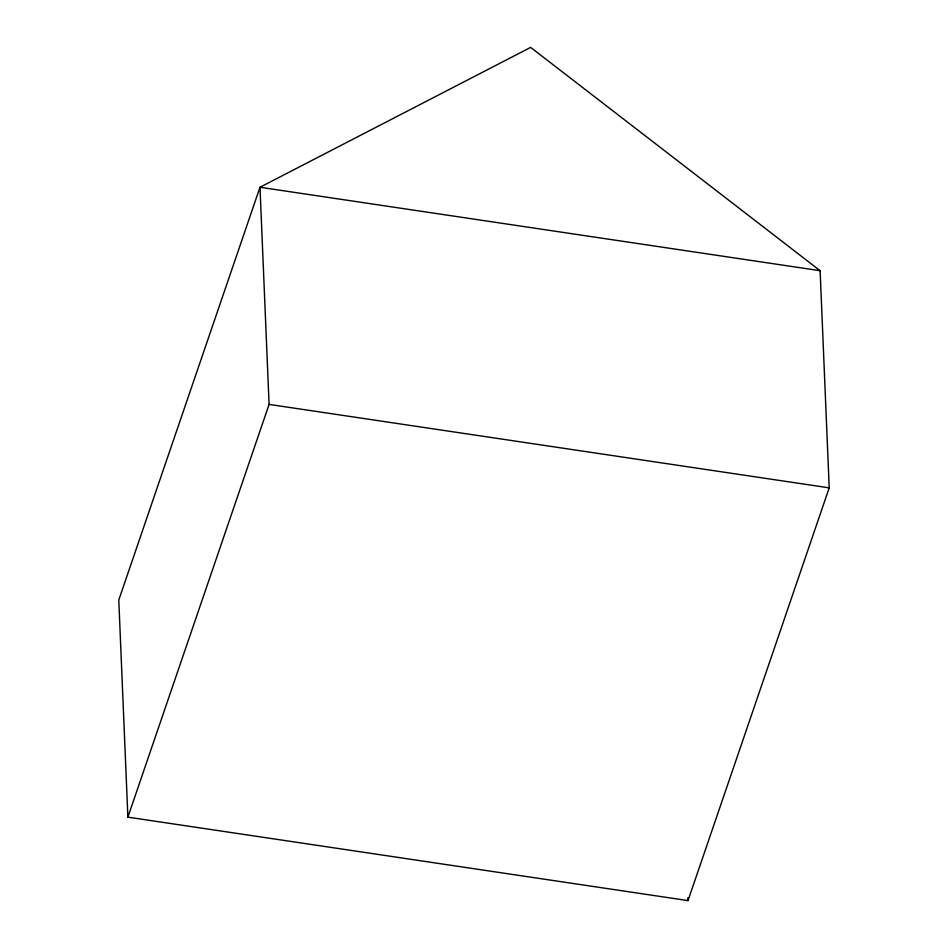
<?xml version="1.0" encoding="UTF-8"?>
<svg xmlns="http://www.w3.org/2000/svg" width="948" height="948" viewBox="0 0 948 948"><rect width="100%" height="100%" fill="white"/><g stroke="black" fill="none" stroke-linecap="round" stroke-linejoin="round"><path stroke-width="1.42" d="M127.885 817.152L269.09 404.405L259.989 187.254L530.643 47.4L820.115 270.701L829.216 487.853L688.011 900.6L127.885 817.152L118.784 600.001L259.989 187.254L820.115 270.701M269.09 404.405L829.216 487.853M687.881 897.649L688.011 900.6"/></g></svg>
